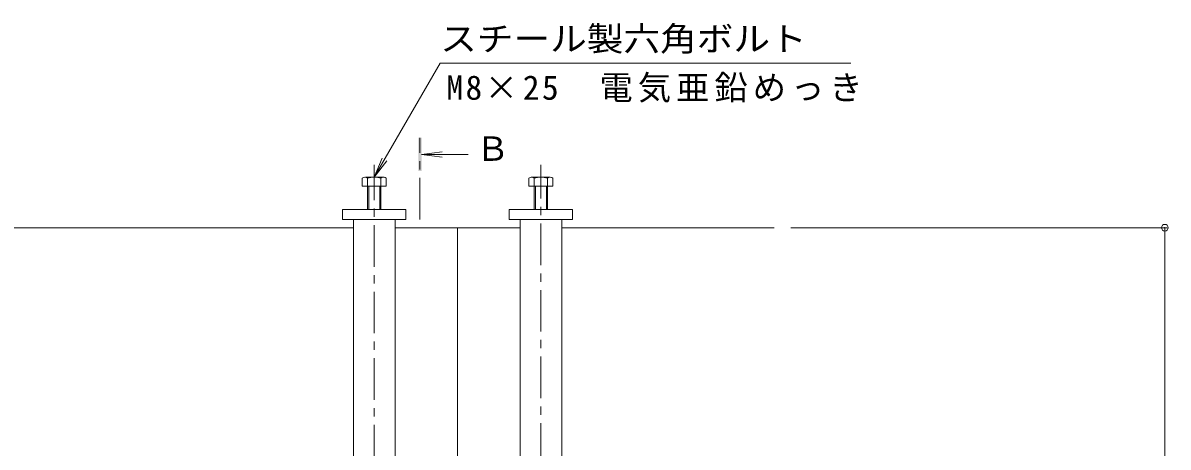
# Model space of a CAD drawing. Units: millimetres at full size, sheet at 1:5; details may follow other scales. Extents: x -1763 to 1942, y -1329 to 1372.
# Drawn here: x -523 to 165, y 388 to 643 of the extents above; entities that cross this region are included whole.
import ezdxf
from ezdxf.enums import TextEntityAlignment as Align

# ---------------------------------------------------------------- set-up
doc = ezdxf.new("R2010")
doc.units = ezdxf.units.MM
doc.header["$LTSCALE"] = 5
doc.header["$PDMODE"] = 32
doc.header["$PDSIZE"] = 4
doc.linetypes.add('CHAIN1', pattern=[8, 5, -1, 1, -1])
for name, color, linetype, lineweight in [('4-0_OUTLINE-0', 7, 'Continuous', 9), ('4-4_0108_天井情報・�', 7, 'Continuous', 9), ('4-5_0055_アルミ建具_', 7, 'Continuous', 9)]:
    doc.layers.add(name, color=color, linetype=linetype, lineweight=lineweight)
doc.styles.add('ＭＳ ゴシック', font='')
doc.styles.get('ＭＳ ゴシック').set_extended_font_data('MS Gothic')

msp = doc.modelspace()

# ---------------------------------------------------------------- linework, layer by layer
at = {"layer": '4-0_OUTLINE-0', "color": 4, "linetype": 'CHAIN1'}
for p, q in [((-311.791, 176.58), (-311.791, 557.847)), ((-211.791, 177.563), (-211.791, 557.847))]:
    msp.add_line(p, q, dxfattribs=at)
at = {"layer": '4-0_OUTLINE-0', "color": 2}
for p, q in [((-305.927, 550.321), (-317.127, 550.321)), ((-217.654, 550.321), (-206.454, 550.321)), ((-318.991, 549.721), (-318.991, 545.021)), ((-318.991, 545.021), (-304.591, 545.021)), ((-315.791, 549.721), (-315.791, 531.021)), ((-315.091, 545.021), (-315.091, 531.021)), ((-308.491, 531.021), (-308.491, 545.021)), ((-307.791, 531.021), (-307.791, 549.721)), ((-304.591, 545.021), (-304.591, 549.721)), ((-218.991, 545.021), (-218.991, 549.721)), ((-204.591, 545.021), (-218.991, 545.021)), ((-215.791, 531.021), (-215.791, 549.721)), ((-215.091, 531.021), (-215.091, 545.021)), ((-208.491, 545.021), (-208.491, 531.021)), ((-207.791, 549.721), (-207.791, 531.021)), ((-204.591, 549.721), (-204.591, 545.021))]:
    msp.add_line(p, q, dxfattribs=at)
at = {"layer": '4-0_OUTLINE-0'}
for p, q in [((-324.291, 295.921), (-324.291, 525.021)), ((-299.291, 525.021), (-299.291, 295.921)), ((-224.291, 525.021), (-224.291, 295.921)), ((-199.291, 295.921), (-199.291, 525.021)), ((-324.291, 520.021), (-599.291, 520.021)), ((-261.791, 520.021), (-299.291, 520.021)), ((-261.791, 520.021), (-224.291, 520.021)), ((-261.791, 292.721), (-261.791, 520.021)), ((-199.291, 520.021), (-71.791, 520.021))]:
    msp.add_line(p, q, dxfattribs=at)
for points in [[(-330.791, 525.021), (-292.791, 525.021), (-292.791, 531.021), (-330.791, 531.021)], [(-192.791, 525.021), (-230.791, 525.021), (-230.791, 531.021), (-192.791, 531.021)]]:
    msp.add_lwpolyline(points, close=True, dxfattribs=at)
at = {"layer": '4-0_OUTLINE-0', "color": 2}
for centre, radius, start, end in [((-317.391, 547.945), 2.39, 47.9749, 132.0251), ((-311.791, 536.913), 13.418, 72.65606, 107.34394), ((-306.191, 547.945), 2.39, 47.9749, 132.0251), ((-217.391, 547.945), 2.39, 47.9749, 132.0251), ((-211.791, 536.913), 13.418, 72.65606, 107.34394), ((-206.191, 547.945), 2.39, 47.9749, 132.0251)]:
    msp.add_arc(centre, radius, start, end, dxfattribs=at)
at = {"layer": '4-4_0108_天井情報・�'}
for p, q in [((164.082, 520.021), (-61.791, 520.021)), ((162.582, 520.021), (162.582, 189.521))]:
    msp.add_line(p, q, dxfattribs=at)
msp.add_point((162.582, 520.021), dxfattribs=at)
at = {"layer": '4-5_0055_アルミ建具_'}
for p, q in [((-311.791, 550.321), (-272.264, 618.783)), ((-272.264, 618.783), (-25.89, 618.783)), ((-311.791, 550.321), (-307.007, 561.869)), ((-311.791, 550.321), (-304.181, 560.238))]:
    msp.add_line(p, q, dxfattribs=at)
at = {"layer": '4-5_0055_アルミ建具_', "color": 4, "linetype": 'CHAIN1'}
msp.add_line((-284.45, 525.021), (-284.45, 574.021), dxfattribs=at)
at = {"layer": '4-5_0055_アルミ建具_', "color": 4}
for q in [(-271.057, 565.652), (-271.057, 562.389), (-255.45, 564.021)]:
    msp.add_line((-283.45, 564.021), q, dxfattribs=at)
msp.add_solid([(-283.45, 574.021), (-285.45, 574.021), (-283.45, 554.021), (-285.45, 554.021)], dxfattribs=at)

# ---------------------------------------------------------------- texts
at = {"layer": '4-5_0055_アルミ建具_', "color": 2, "style": 'ＭＳ ゴシック', "width": 1.1}
msp.add_text('スチール製六角ボルト', height=14.66, dxfattribs=at).set_placement((-272.264, 621.783), align=Align.BOTTOM_LEFT)
at = {"layer": '4-5_0055_アルミ建具_', "color": 2, "style": 'ＭＳ ゴシック'}
msp.add_text('Ｂ', height=14.66, dxfattribs=at).set_placement((-250.762, 555.775), align=Align.BOTTOM_LEFT)
at = {"layer": '4-5_0055_アルミ建具_', "color": 2, "insert": (-268.507, 595.107), "char_height": 14.66, "attachment_point": 7, "style": 'ＭＳ ゴシック'}
msp.add_mtext('\\T1.15;M8×25\u3000電気亜鉛めっき', dxfattribs=at)

doc.saveas('drawing.dxf')
